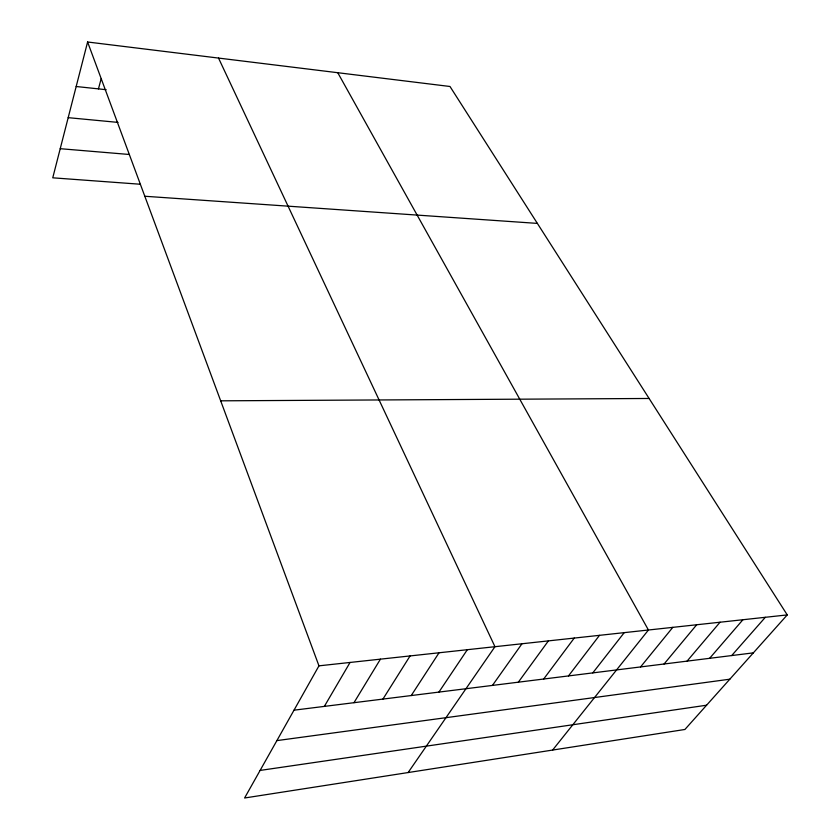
<?xml version="1.0" encoding="UTF-8"?>
<svg xmlns="http://www.w3.org/2000/svg" width="840" height="840" viewBox="0 0 840 840"><rect width="100%" height="100%" fill="white"/><g stroke="black" fill="none" stroke-linecap="round" stroke-linejoin="round"><path stroke-width="1.26" d="M87.602 42L318.959 665.837L244.587 798L684.904 729.477L787.248 614.912L449.988 86.489L87.602 42L52.752 177.817L140.07 184.222M98.448 88.872L101.157 78.802M324.345 706.388L350.06 662.456M353.976 702.692L380.425 659.159M382.935 699.079L410.078 655.935M411.233 695.552L439.036 652.785M438.911 692.097L467.324 649.708M408.125 772.548L494.959 646.695L218.526 58.076M492.44 685.419L521.976 643.766M518.343 682.185L548.394 640.889M543.679 679.025L574.235 638.075M568.491 675.927L599.498 635.334M592.788 672.893L624.225 632.646M552.625 750.057L648.428 630.01L337.764 72.713M640.574 666.928L672.819 627.354M664.073 663.999L696.686 624.76M687.078 661.133L720.048 622.22M709.622 658.319L742.928 619.731M731.703 655.557L765.314 617.305M260.096 770.427L706.577 705.212M276.885 740.607L729.834 679.193M294.01 710.178L753.354 652.859M318.959 665.837L787.248 614.912M220.678 400.827L649.11 398.475M144.805 196.256L537.369 223.398M60.228 148.691L129.37 154.487M68.187 117.663L118.031 122.398M76.188 86.51L106.186 89.702"/></g></svg>
